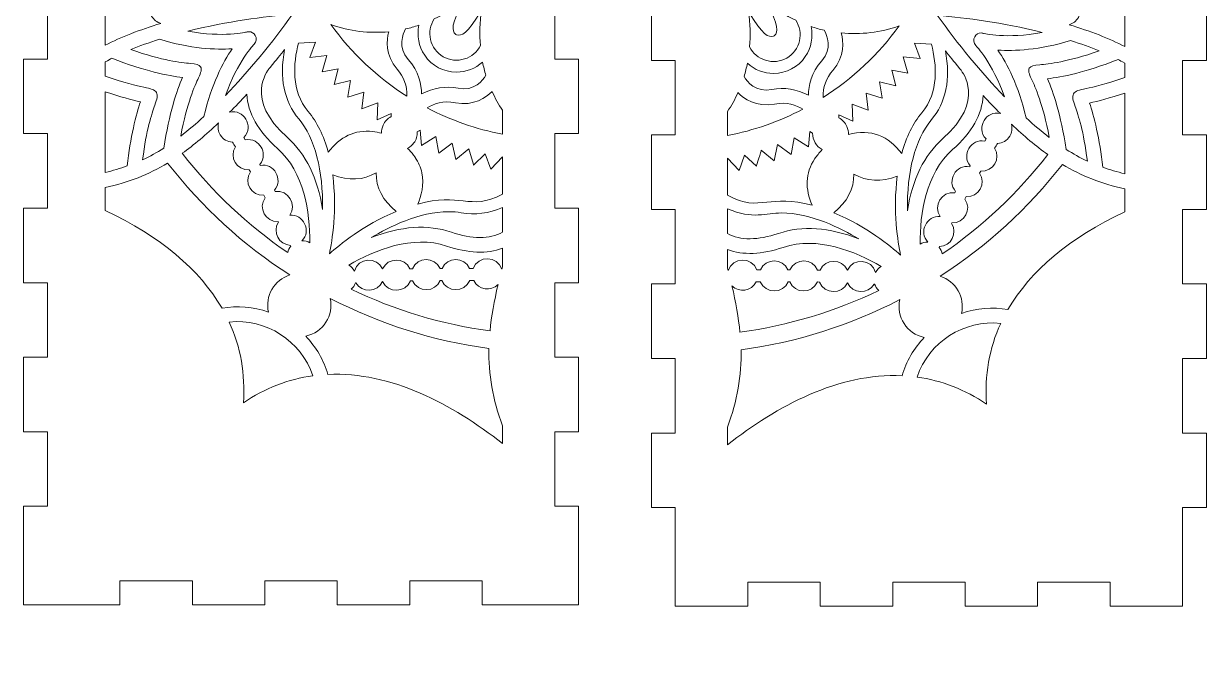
# Model space of a CAD drawing. Header units: inches. Extents: x 24 to 896, y 61 to 602.
# Drawn here: x 473.7 to 895.8, y 60.7 to 286.2 of the extents above; entities that cross this region are included whole.
import ezdxf

# ---------------------------------------------------------------- set-up
doc = ezdxf.new("R2010")
doc.units = ezdxf.units.IN
doc.header["$MEASUREMENT"] = 0
doc.layers.add('_U+0421_U+043B_U+043E_U+0439 1', color=7, linetype='Continuous')

# ---------------------------------------------------------------- blocks, each defined once
blk = doc.blocks.new('block 2')
at = {"layer": '_U+0421_U+043B_U+043E_U+0439 1', "lineweight": 0}
for points, knots in [([(671.75, 566.07), (671.75, 566.07), (671.75, 601.17), (671.75, 601.17), (659.46, 601.17), (649.79, 601.17), (637.4, 601.17), (637.4, 601.17), (637.4, 592.67), (637.4, 592.67), (637.4, 592.67), (611.54, 592.67), (611.54, 592.67), (611.54, 592.67), (611.54, 601.17), (611.54, 601.17), (611.54, 601.17), (585.68, 601.17), (585.68, 601.17), (585.68, 601.17), (585.68, 592.67), (585.68, 592.67), (585.68, 592.67), (559.82, 592.67), (559.82, 592.67), (559.82, 592.67), (559.82, 601.17), (559.82, 601.17), (559.82, 601.17), (533.96, 601.17), (533.96, 601.17), (533.96, 601.17), (533.96, 592.67), (533.96, 592.67), (533.96, 592.67), (508.11, 592.67), (508.11, 592.67), (508.11, 592.67), (508.11, 601.17), (508.11, 601.17), (495.84, 601.17), (485.99, 601.17), (473.75, 601.17), (473.75, 601.17), (473.75, 566.07), (473.75, 566.07), (473.75, 566.07), (482.25, 566.07), (482.25, 566.07), (482.25, 566.07), (482.25, 539.47), (482.25, 539.47), (482.25, 539.47), (473.75, 539.47), (473.75, 539.47), (473.75, 539.47), (473.75, 512.88), (473.75, 512.88), (473.75, 512.88), (482.25, 512.88), (482.25, 512.88), (482.25, 512.88), (482.25, 486.28), (482.25, 486.28), (482.25, 486.28), (473.75, 486.28), (473.75, 486.28), (473.75, 486.28), (473.75, 459.68), (473.75, 459.68), (473.75, 459.68), (482.25, 459.68), (482.25, 459.68), (482.25, 459.68), (482.25, 433.09), (482.25, 433.09), (482.25, 433.09), (473.75, 433.09), (473.75, 433.09), (473.75, 433.09), (473.75, 406.49), (473.75, 406.49), (473.75, 406.49), (482.25, 406.49), (482.25, 406.49), (482.25, 406.49), (482.25, 379.89), (482.25, 379.89), (482.25, 379.89), (473.75, 379.89), (473.75, 379.89), (473.75, 379.89), (473.75, 353.3), (473.75, 353.3), (473.75, 353.3), (482.25, 353.3), (482.25, 353.3), (482.25, 353.3), (482.25, 326.7), (482.25, 326.7), (482.25, 326.7), (473.75, 326.7), (473.75, 326.7), (473.75, 326.7), (473.75, 300.11), (473.75, 300.11), (473.75, 300.11), (482.25, 300.11), (482.25, 300.11), (482.25, 300.11), (482.25, 273.51), (482.25, 273.51), (482.25, 273.51), (473.75, 273.51), (473.75, 273.51), (473.75, 273.51), (473.75, 246.91), (473.75, 246.91), (473.75, 246.91), (482.25, 246.91), (482.25, 246.91), (482.25, 246.91), (482.25, 220.32), (482.25, 220.32), (482.25, 220.32), (473.75, 220.32), (473.75, 220.32), (473.75, 220.32), (473.75, 193.72), (473.75, 193.72), (473.75, 193.72), (482.25, 193.72), (482.25, 193.72), (482.25, 193.72), (482.25, 167.12), (482.25, 167.12), (482.25, 167.12), (473.75, 167.12), (473.75, 167.12), (473.75, 167.12), (473.75, 140.53), (473.75, 140.53), (473.75, 140.53), (482.25, 140.53), (482.25, 140.53), (482.25, 140.53), (482.25, 113.93), (482.25, 113.93), (482.25, 113.93), (473.75, 113.93), (473.75, 113.93), (473.75, 113.93), (473.75, 78.81), (473.75, 78.81), (486.04, 78.81), (495.74, 78.81), (508.11, 78.81), (508.11, 78.81), (508.11, 87.33), (508.11, 87.33), (508.11, 87.33), (533.96, 87.33), (533.96, 87.33), (533.96, 87.33), (533.96, 78.81), (533.96, 78.81), (533.96, 78.81), (559.82, 78.81), (559.82, 78.81), (559.82, 78.81), (559.82, 87.33), (559.82, 87.33), (559.82, 87.33), (585.68, 87.33), (585.68, 87.33), (585.68, 87.33), (585.68, 78.81), (585.68, 78.81), (585.68, 78.81), (611.54, 78.81), (611.54, 78.81), (611.54, 78.81), (611.54, 87.33), (611.54, 87.33), (611.54, 87.33), (637.4, 87.33), (637.4, 87.33), (637.4, 87.33), (637.4, 78.81), (637.4, 78.81), (649.69, 78.81), (659.51, 78.81), (671.75, 78.81), (671.75, 78.81), (671.75, 113.93), (671.75, 113.93), (671.75, 113.93), (663.26, 113.93), (663.26, 113.93), (663.26, 113.93), (663.26, 140.53), (663.26, 140.53), (663.26, 140.53), (671.75, 140.53), (671.75, 140.53), (671.75, 140.53), (671.75, 167.12), (671.75, 167.12), (671.75, 167.12), (663.26, 167.12), (663.26, 167.12), (663.26, 167.12), (663.26, 193.72), (663.26, 193.72), (663.26, 193.72), (671.75, 193.72), (671.75, 193.72), (671.75, 193.72), (671.75, 220.32), (671.75, 220.32), (671.75, 220.32), (663.26, 220.32), (663.26, 220.32), (663.26, 220.32), (663.26, 246.91), (663.26, 246.91), (663.26, 246.91), (671.75, 246.91), (671.75, 246.91), (671.75, 246.91), (671.75, 273.51), (671.75, 273.51), (671.75, 273.51), (663.26, 273.51), (663.26, 273.51), (663.26, 273.51), (663.26, 300.11), (663.26, 300.11), (663.26, 300.11), (671.75, 300.11), (671.75, 300.11), (671.75, 300.11), (671.75, 326.7), (671.75, 326.7), (671.75, 326.7), (663.26, 326.7), (663.26, 326.7), (663.26, 326.7), (663.26, 353.3), (663.26, 353.3), (663.26, 353.3), (671.75, 353.3), (671.75, 353.3), (671.75, 353.3), (671.75, 379.89), (671.75, 379.89), (671.75, 379.89), (663.26, 379.89), (663.26, 379.89), (663.26, 379.89), (663.26, 406.49), (663.26, 406.49), (663.26, 406.49), (671.75, 406.49), (671.75, 406.49), (671.75, 406.49), (671.75, 433.09), (671.75, 433.09), (671.75, 433.09), (663.26, 433.09), (663.26, 433.09), (663.26, 433.09), (663.26, 459.68), (663.26, 459.68), (663.26, 459.68), (671.75, 459.68), (671.75, 459.68), (671.75, 459.68), (671.75, 486.28), (671.75, 486.28), (671.75, 486.28), (663.26, 486.28), (663.26, 486.28), (663.26, 486.28), (663.26, 512.88), (663.26, 512.88), (663.26, 512.88), (671.75, 512.88), (671.75, 512.88), (671.75, 512.88), (671.75, 539.47), (671.75, 539.47), (671.75, 539.47), (663.26, 539.47), (663.26, 539.47), (663.26, 539.47), (663.26, 566.07), (663.26, 566.07), (663.26, 566.07), (671.75, 566.07), (671.75, 566.07), (671.75, 566.07), (671.75, 566.07), (671.75, 566.07)], [0, 0, 0, 0, 1, 1, 1, 2, 2, 2, 3, 3, 3, 4, 4, 4, 5, 5, 5, 6, 6, 6, 7, 7, 7, 8, 8, 8, 9, 9, 9, 10, 10, 10, 11, 11, 11, 12, 12, 12, 13, 13, 13, 14, 14, 14, 15, 15, 15, 16, 16, 16, 17, 17, 17, 18, 18, 18, 19, 19, 19, 20, 20, 20, 21, 21, 21, 22, 22, 22, 23, 23, 23, 24, 24, 24, 25, 25, 25, 26, 26, 26, 27, 27, 27, 28, 28, 28, 29, 29, 29, 30, 30, 30, 31, 31, 31, 32, 32, 32, 33, 33, 33, 34, 34, 34, 35, 35, 35, 36, 36, 36, 37, 37, 37, 38, 38, 38, 39, 39, 39, 40, 40, 40, 41, 41, 41, 42, 42, 42, 43, 43, 43, 44, 44, 44, 45, 45, 45, 46, 46, 46, 47, 47, 47, 48, 48, 48, 49, 49, 49, 50, 50, 50, 51, 51, 51, 52, 52, 52, 53, 53, 53, 54, 54, 54, 55, 55, 55, 56, 56, 56, 57, 57, 57, 58, 58, 58, 59, 59, 59, 60, 60, 60, 61, 61, 61, 62, 62, 62, 63, 63, 63, 64, 64, 64, 65, 65, 65, 66, 66, 66, 67, 67, 67, 68, 68, 68, 69, 69, 69, 70, 70, 70, 71, 71, 71, 72, 72, 72, 73, 73, 73, 74, 74, 74, 75, 75, 75, 76, 76, 76, 77, 77, 77, 78, 78, 78, 79, 79, 79, 80, 80, 80, 81, 81, 81, 82, 82, 82, 83, 83, 83, 84, 84, 84, 85, 85, 85, 86, 86, 86, 87, 87, 87, 88, 88, 88, 89, 89, 89, 90, 90, 90, 91, 91, 91, 92, 92, 92, 93, 93, 93, 94, 94, 94, 95, 95, 95, 96, 96, 96, 97, 97, 97, 98, 98, 98, 99, 99, 99, 100, 100, 100, 101, 101, 101, 101]), ([(895.83, 539.01), (895.83, 539.01), (895.83, 565.61), (895.83, 565.61), (895.83, 565.61), (887.33, 565.61), (887.33, 565.61), (887.33, 579.2), (887.33, 587.92), (887.33, 601.64), (887.33, 601.64), (809.75, 601.64), (809.75, 601.64), (809.75, 601.64), (809.75, 593.13), (809.75, 593.13), (809.75, 593.13), (783.89, 593.13), (783.89, 593.13), (783.89, 593.13), (783.89, 601.64), (783.89, 601.64), (783.89, 601.64), (758.03, 601.64), (758.03, 601.64), (758.03, 601.64), (758.03, 593.13), (758.03, 593.13), (758.03, 593.13), (732.17, 593.13), (732.17, 593.13), (732.17, 593.13), (732.17, 601.64), (732.17, 601.64), (732.17, 601.64), (706.31, 601.64), (706.31, 601.64), (706.31, 587.59), (706.31, 579.42), (706.31, 565.61), (706.31, 565.61), (697.83, 565.61), (697.83, 565.61), (697.83, 565.61), (697.83, 539.01), (697.83, 539.01), (697.83, 539.01), (706.31, 539.01), (706.31, 539.01), (706.31, 539.01), (706.31, 512.41), (706.31, 512.41), (706.31, 512.41), (697.83, 512.41), (697.83, 512.41), (697.83, 512.41), (697.83, 485.82), (697.83, 485.82), (697.83, 485.82), (706.31, 485.82), (706.31, 485.82), (706.31, 485.82), (706.31, 459.22), (706.31, 459.22), (706.31, 459.22), (697.83, 459.22), (697.83, 459.22), (697.83, 459.22), (697.83, 432.62), (697.83, 432.62), (697.83, 432.62), (706.31, 432.62), (706.31, 432.62), (706.31, 432.62), (706.31, 406.03), (706.31, 406.03), (706.31, 406.03), (697.83, 406.03), (697.83, 406.03), (697.83, 406.03), (697.83, 379.43), (697.83, 379.43), (697.83, 379.43), (706.32, 379.43), (706.32, 379.43), (706.32, 379.43), (706.32, 352.84), (706.32, 352.84), (706.32, 352.84), (697.83, 352.84), (697.83, 352.84), (697.83, 352.84), (697.83, 326.24), (697.83, 326.24), (697.83, 326.24), (706.32, 326.24), (706.32, 326.24), (706.32, 326.24), (706.32, 299.64), (706.32, 299.64), (706.32, 299.64), (697.83, 299.64), (697.83, 299.64), (697.83, 299.64), (697.83, 273.05), (697.83, 273.05), (697.83, 273.05), (706.32, 273.05), (706.32, 273.05), (706.32, 273.05), (706.32, 246.45), (706.32, 246.45), (706.32, 246.45), (697.83, 246.45), (697.83, 246.45), (697.83, 246.45), (697.83, 219.85), (697.83, 219.85), (697.83, 219.85), (706.32, 219.85), (706.32, 219.85), (706.32, 219.85), (706.32, 193.26), (706.32, 193.26), (706.32, 193.26), (697.83, 193.26), (697.83, 193.26), (697.83, 193.26), (697.83, 166.66), (697.83, 166.66), (697.83, 166.66), (706.32, 166.66), (706.32, 166.66), (706.32, 166.66), (706.32, 140.06), (706.32, 140.06), (706.32, 140.06), (697.83, 140.06), (697.83, 140.06), (697.83, 140.06), (697.83, 113.47), (697.83, 113.47), (697.83, 113.47), (706.32, 113.47), (706.32, 113.47), (706.32, 113.47), (706.32, 86.87), (706.32, 86.87), (706.32, 86.87), (706.31, 86.87), (706.31, 86.87), (706.31, 86.87), (706.31, 78.35), (706.31, 78.35), (706.31, 78.35), (732.17, 78.35), (732.17, 78.35), (732.17, 78.35), (732.17, 86.87), (732.17, 86.87), (732.17, 86.87), (758.03, 86.87), (758.03, 86.87), (758.03, 86.87), (758.03, 78.35), (758.03, 78.35), (758.03, 78.35), (783.89, 78.35), (783.89, 78.35), (783.89, 78.35), (783.89, 86.87), (783.89, 86.87), (783.89, 86.87), (809.75, 86.87), (809.75, 86.87), (809.75, 86.87), (809.75, 78.35), (809.75, 78.35), (809.75, 78.35), (835.61, 78.35), (835.61, 78.35), (835.61, 78.35), (835.61, 86.87), (835.61, 86.87), (835.61, 86.87), (861.47, 86.87), (861.47, 86.87), (861.47, 86.87), (861.47, 78.35), (861.47, 78.35), (861.47, 78.35), (887.33, 78.35), (887.33, 78.35), (887.33, 88.14), (887.33, 60.74), (887.33, 113.47), (887.33, 113.47), (895.83, 113.47), (895.83, 113.47), (895.83, 113.47), (895.83, 140.07), (895.83, 140.07), (895.83, 140.07), (887.33, 140.07), (887.33, 140.07), (887.33, 140.07), (887.33, 166.66), (887.33, 166.66), (887.33, 166.66), (895.83, 166.66), (895.83, 166.66), (895.83, 166.66), (895.83, 193.26), (895.83, 193.26), (895.83, 193.26), (887.33, 193.26), (887.33, 193.26), (887.33, 193.26), (887.33, 219.85), (887.33, 219.85), (887.33, 219.85), (895.83, 219.85), (895.83, 219.85), (895.83, 219.85), (895.83, 246.45), (895.83, 246.45), (895.83, 246.45), (887.33, 246.45), (887.33, 246.45), (887.33, 246.45), (887.33, 273.05), (887.33, 273.05), (887.33, 273.05), (895.83, 273.05), (895.83, 273.05), (895.83, 273.05), (895.83, 299.64), (895.83, 299.64), (895.83, 299.64), (887.33, 299.64), (887.33, 299.64), (887.33, 299.64), (887.33, 326.24), (887.33, 326.24), (887.33, 326.24), (895.83, 326.24), (895.83, 326.24), (895.83, 326.24), (895.83, 352.84), (895.83, 352.84), (895.83, 352.84), (887.33, 352.84), (887.33, 352.84), (887.33, 352.84), (887.33, 379.43), (887.33, 379.43), (887.33, 379.43), (895.83, 379.43), (895.83, 379.43), (895.83, 379.43), (895.83, 406.03), (895.83, 406.03), (895.83, 406.03), (887.33, 406.03), (887.33, 406.03), (887.33, 406.03), (887.33, 432.63), (887.33, 432.63), (887.33, 432.63), (895.83, 432.63), (895.83, 432.63), (895.83, 432.63), (895.83, 459.22), (895.83, 459.22), (895.83, 459.22), (887.33, 459.22), (887.33, 459.22), (887.33, 459.22), (887.33, 485.82), (887.33, 485.82), (887.33, 485.82), (895.83, 485.82), (895.83, 485.82), (895.83, 485.82), (895.83, 512.41), (895.83, 512.41), (895.83, 512.41), (887.33, 512.41), (887.33, 512.41), (887.33, 512.41), (887.33, 539.01), (887.33, 539.01), (887.33, 539.01), (895.83, 539.01), (895.83, 539.01), (895.83, 539.01), (895.83, 539.01), (895.83, 539.01)], [0, 0, 0, 0, 1, 1, 1, 2, 2, 2, 3, 3, 3, 4, 4, 4, 5, 5, 5, 6, 6, 6, 7, 7, 7, 8, 8, 8, 9, 9, 9, 10, 10, 10, 11, 11, 11, 12, 12, 12, 13, 13, 13, 14, 14, 14, 15, 15, 15, 16, 16, 16, 17, 17, 17, 18, 18, 18, 19, 19, 19, 20, 20, 20, 21, 21, 21, 22, 22, 22, 23, 23, 23, 24, 24, 24, 25, 25, 25, 26, 26, 26, 27, 27, 27, 28, 28, 28, 29, 29, 29, 30, 30, 30, 31, 31, 31, 32, 32, 32, 33, 33, 33, 34, 34, 34, 35, 35, 35, 36, 36, 36, 37, 37, 37, 38, 38, 38, 39, 39, 39, 40, 40, 40, 41, 41, 41, 42, 42, 42, 43, 43, 43, 44, 44, 44, 45, 45, 45, 46, 46, 46, 47, 47, 47, 48, 48, 48, 49, 49, 49, 50, 50, 50, 51, 51, 51, 52, 52, 52, 53, 53, 53, 54, 54, 54, 55, 55, 55, 56, 56, 56, 57, 57, 57, 58, 58, 58, 59, 59, 59, 60, 60, 60, 61, 61, 61, 62, 62, 62, 63, 63, 63, 64, 64, 64, 65, 65, 65, 66, 66, 66, 67, 67, 67, 68, 68, 68, 69, 69, 69, 70, 70, 70, 71, 71, 71, 72, 72, 72, 73, 73, 73, 74, 74, 74, 75, 75, 75, 76, 76, 76, 77, 77, 77, 78, 78, 78, 79, 79, 79, 80, 80, 80, 81, 81, 81, 82, 82, 82, 83, 83, 83, 84, 84, 84, 85, 85, 85, 86, 86, 86, 87, 87, 87, 88, 88, 88, 89, 89, 89, 90, 90, 90, 91, 91, 91, 92, 92, 92, 93, 93, 93, 94, 94, 94, 95, 95, 95, 96, 96, 96, 97, 97, 97, 98, 98, 98, 99, 99, 99, 99]), ([(502.89, 316.56), (502.89, 316.56), (502.89, 316.55), (502.89, 316.54), (503.84, 315.01), (505.9, 313.46), (508.6, 314.1), (508.6, 314.1), (508.87, 313.65), (508.87, 313.65), (507.03, 311.57), (507.45, 309.02), (508.37, 307.46), (509.3, 305.89), (511.34, 304.3), (514.06, 304.91), (514.06, 304.91), (514.22, 304.64), (514.22, 304.64), (512.44, 302.69), (512.62, 300.12), (513.59, 298.41), (514.57, 296.7), (516.7, 295.25), (519.28, 295.8), (519.28, 295.8), (519.86, 294.75), (519.86, 294.75), (518.53, 293.05), (518.36, 290.81), (519.42, 288.88), (520.15, 287.56), (521.34, 286.62), (522.75, 286.26), (515.13, 283.96), (508.45, 281.35), (502.89, 278.48), (502.89, 278.48), (502.89, 316.56), (502.89, 316.56), (502.89, 316.56), (502.89, 316.56), (502.89, 316.56)], [0, 0, 0, 0, 1, 1, 1, 2, 2, 2, 3, 3, 3, 4, 4, 4, 5, 5, 5, 6, 6, 6, 7, 7, 7, 8, 8, 8, 9, 9, 9, 10, 10, 10, 11, 11, 11, 12, 12, 12, 13, 13, 13, 14, 14, 14, 14]), ([(866.69, 278.01), (861.12, 280.88), (854.45, 283.5), (846.83, 285.79), (848.23, 286.16), (849.43, 287.09), (850.15, 288.41), (851.21, 290.34), (851.04, 292.58), (849.71, 294.29), (849.71, 294.29), (850.3, 295.33), (850.3, 295.33), (852.88, 294.78), (855, 296.24), (855.98, 297.94), (856.96, 299.65), (857.14, 302.23), (855.36, 304.17), (855.36, 304.17), (855.52, 304.45), (855.52, 304.45), (858.24, 303.83), (860.28, 305.43), (861.2, 306.99), (862.13, 308.55), (862.55, 311.1), (860.71, 313.19), (860.71, 313.19), (860.98, 313.64), (860.98, 313.64), (863.68, 313), (865.73, 314.54), (866.68, 316.08), (866.68, 316.08), (866.69, 316.09), (866.69, 316.09), (866.69, 316.09), (866.69, 278.01), (866.69, 278.01), (866.69, 278.01), (866.69, 278.01), (866.69, 278.01)], [0, 0, 0, 0, 1, 1, 1, 2, 2, 2, 3, 3, 3, 4, 4, 4, 5, 5, 5, 6, 6, 6, 7, 7, 7, 8, 8, 8, 9, 9, 9, 10, 10, 10, 11, 11, 11, 12, 12, 12, 13, 13, 13, 14, 14, 14, 14]), ([(627.85, 282.42), (627.85, 282.42), (628.01, 282.29), (628.01, 282.29), (628.01, 282.29), (628.24, 282.2), (628.24, 282.2), (629.83, 281.66), (632.12, 282.3), (637.12, 290.99), (636.54, 286.61), (636.41, 282.35), (636.74, 278.32), (635.55, 276.03), (633.54, 274.34), (631.07, 273.57), (628.53, 272.77), (625.76, 273.06), (623.47, 274.35), (621.19, 275.7), (619.55, 277.96), (618.96, 280.56), (618.4, 283.08), (618.85, 285.67), (620.24, 287.84), (623.9, 289.57), (627.53, 291.82), (631.02, 294.5), (626.01, 285.84), (626.6, 283.53), (627.85, 282.42)], [0, 0, 0, 0, 1, 1, 1, 2, 2, 2, 3, 3, 3, 4, 4, 4, 5, 5, 5, 6, 6, 6, 7, 7, 7, 8, 8, 8, 9, 9, 9, 10, 10, 10, 10]), ([(738.55, 294.04), (742.04, 291.35), (745.67, 289.11), (749.33, 287.38), (750.72, 285.2), (751.17, 282.62), (750.61, 280.09), (750.03, 277.49), (748.38, 275.24), (746.1, 273.89), (743.82, 272.6), (741.04, 272.31), (738.5, 273.11), (736.03, 273.88), (734.02, 275.56), (732.83, 277.86), (733.16, 281.89), (733.03, 286.15), (732.45, 290.52), (737.45, 281.84), (739.75, 281.2), (741.33, 281.73), (741.33, 281.73), (741.57, 281.82), (741.57, 281.82), (741.57, 281.82), (741.72, 281.96), (741.72, 281.96), (742.97, 283.06), (743.56, 285.38), (738.55, 294.04)], [0, 0, 0, 0, 1, 1, 1, 2, 2, 2, 3, 3, 3, 4, 4, 4, 5, 5, 5, 6, 6, 6, 7, 7, 7, 8, 8, 8, 9, 9, 9, 10, 10, 10, 10]), ([(569.69, 289.67), (569.69, 289.67), (569.8, 289.68), (569.8, 289.68), (562.44, 279.29), (554.14, 269.22), (545.74, 260.51), (550.09, 272.63), (555.93, 278.75), (555.99, 278.81), (556.84, 279.66), (557, 280.94), (556.4, 281.98), (555.92, 282.8), (555.08, 283.29), (554.15, 283.29), (553.92, 283.29), (553.68, 283.26), (553.46, 283.2), (553.12, 283.11), (545.07, 281.14), (532.38, 283.47), (547.03, 287.18), (559.06, 288.5), (569.69, 289.67)], [0, 0, 0, 0, 1, 1, 1, 2, 2, 2, 3, 3, 3, 4, 4, 4, 5, 5, 5, 6, 6, 6, 7, 7, 7, 8, 8, 8, 8]), ([(816.11, 282.74), (815.89, 282.8), (815.66, 282.83), (815.43, 282.83), (814.49, 282.83), (813.65, 282.34), (813.17, 281.51), (812.57, 280.47), (812.73, 279.2), (813.58, 278.35), (813.64, 278.29), (819.48, 272.17), (823.83, 260.05), (815.44, 268.76), (807.13, 278.83), (799.77, 289.21), (799.77, 289.21), (799.88, 289.2), (799.88, 289.2), (810.51, 288.04), (822.54, 286.72), (837.19, 283.01), (824.5, 280.68), (816.45, 282.65), (816.11, 282.74)], [0, 0, 0, 0, 1, 1, 1, 2, 2, 2, 3, 3, 3, 4, 4, 4, 5, 5, 5, 6, 6, 6, 7, 7, 7, 8, 8, 8, 8]), ([(583.36, 285.86), (590.09, 283.47), (597.04, 282.61), (604.03, 283.29), (603.23, 280.39), (602.64, 274.96), (607.07, 269.93), (609.43, 267.26), (610.6, 264), (610.55, 260.25), (600.07, 266.9), (590.67, 275.74), (583.36, 285.86)], [0, 0, 0, 0, 1, 1, 1, 2, 2, 2, 3, 3, 3, 4, 4, 4, 4]), ([(615.79, 261.07), (615.68, 264.38), (614.76, 269.14), (611.01, 273.4), (607.15, 277.79), (609.05, 282.43), (610.08, 284.27), (611.67, 284.64), (613.26, 285.09), (614.8, 285.61), (614, 281.92), (614.75, 278.02), (616.87, 274.88), (619.44, 271.06), (623.57, 268.87), (628.19, 268.87), (631.68, 268.87), (634.98, 270.15), (637.53, 272.48), (637.85, 270.88), (638.26, 269.28), (638.73, 267.73), (637.65, 265.91), (634.6, 261.95), (628.85, 263.1), (628.85, 263.1), (628.85, 263.1), (628.85, 263.1), (624.42, 263.99), (619.91, 263.29), (615.79, 261.07)], [0, 0, 0, 0, 1, 1, 1, 2, 2, 2, 3, 3, 3, 4, 4, 4, 5, 5, 5, 6, 6, 6, 7, 7, 7, 8, 8, 8, 9, 9, 9, 10, 10, 10, 10]), ([(741.38, 268.41), (746.01, 268.41), (750.13, 270.6), (752.71, 274.42), (754.83, 277.56), (755.57, 281.46), (754.77, 285.15), (756.32, 284.63), (757.9, 284.17), (759.49, 283.81), (760.53, 281.96), (762.43, 277.32), (758.56, 272.94), (754.82, 268.68), (753.89, 263.92), (753.79, 260.61), (749.66, 262.82), (745.15, 263.52), (740.72, 262.64), (740.72, 262.64), (740.72, 262.64), (740.72, 262.64), (734.98, 261.49), (731.92, 265.45), (730.84, 267.27), (731.32, 268.82), (731.72, 270.42), (732.04, 272.02), (734.59, 269.69), (737.9, 268.41), (741.38, 268.41)], [0, 0, 0, 0, 1, 1, 1, 2, 2, 2, 3, 3, 3, 4, 4, 4, 5, 5, 5, 6, 6, 6, 7, 7, 7, 8, 8, 8, 9, 9, 9, 10, 10, 10, 10]), ([(762.5, 269.47), (766.93, 274.5), (766.35, 279.93), (765.54, 282.83), (772.53, 282.15), (779.48, 283), (786.22, 285.39), (778.9, 275.28), (769.51, 266.44), (759.02, 259.79), (758.98, 263.54), (760.15, 266.79), (762.5, 269.47)], [0, 0, 0, 0, 1, 1, 1, 2, 2, 2, 3, 3, 3, 4, 4, 4, 4]), ([(536.92, 270.71), (536.38, 271.65), (535.32, 271.76), (533.19, 271.96), (530.02, 272.27), (523.44, 272.9), (511.99, 276.91), (515.14, 278.21), (518.47, 279.42), (522.17, 280.59), (533.36, 277.15), (542.42, 276.83), (548.12, 277.19), (544.96, 272.43), (540.7, 264.43), (538.09, 253.03), (535.24, 250.42), (532.52, 248.14), (529.81, 246.06), (532.07, 257.96), (534.81, 263.96), (536.14, 266.87), (537.02, 268.8), (537.47, 269.77), (536.92, 270.71)], [0, 0, 0, 0, 1, 1, 1, 2, 2, 2, 3, 3, 3, 4, 4, 4, 5, 5, 5, 6, 6, 6, 7, 7, 7, 8, 8, 8, 8]), ([(575.29, 254.82), (569.13, 262.17), (569.93, 271.96), (571.88, 279.26), (571.88, 279.26), (577.95, 279.61), (577.95, 279.61), (577.95, 279.61), (575.9, 274.13), (575.9, 274.13), (575.9, 274.13), (581.93, 274.81), (581.93, 274.81), (581.93, 274.81), (580.24, 269.01), (580.24, 269.01), (580.24, 269.01), (585.95, 270.09), (585.95, 270.09), (585.95, 270.09), (584.56, 264.46), (584.56, 264.46), (584.56, 264.46), (590.43, 265.82), (590.43, 265.82), (590.43, 265.82), (589.49, 260.19), (589.49, 260.19), (589.49, 260.19), (589.46, 259.99), (589.46, 259.99), (589.46, 259.99), (595.11, 261.77), (595.11, 261.77), (595.11, 261.77), (594.38, 255.78), (594.38, 255.78), (594.38, 255.78), (600.12, 257.87), (600.12, 257.87), (600.12, 257.87), (599.92, 251.81), (599.92, 251.81), (599.92, 251.81), (604.88, 254.13), (604.88, 254.13), (604.88, 254.13), (604.88, 252.99), (604.88, 252.99), (603.6, 252.32), (602.62, 251.27), (602.03, 249.96), (601.63, 249.05), (601.44, 248.05), (601.48, 247.05), (600.45, 247.32), (599.39, 247.52), (598.34, 247.65), (592.03, 248.39), (586.53, 245.84), (582.45, 240.27), (580.85, 246.16), (578.45, 251.05), (575.29, 254.82)], [0, 0, 0, 0, 1, 1, 1, 2, 2, 2, 3, 3, 3, 4, 4, 4, 5, 5, 5, 6, 6, 6, 7, 7, 7, 8, 8, 8, 9, 9, 9, 10, 10, 10, 11, 11, 11, 12, 12, 12, 13, 13, 13, 14, 14, 14, 15, 15, 15, 16, 16, 16, 17, 17, 17, 18, 18, 18, 19, 19, 19, 20, 20, 20, 21, 21, 21, 21]), ([(768.09, 246.58), (768.13, 247.59), (767.95, 248.59), (767.54, 249.49), (766.95, 250.81), (765.97, 251.86), (764.69, 252.53), (764.69, 252.53), (764.7, 253.66), (764.7, 253.66), (764.7, 253.66), (769.65, 251.35), (769.65, 251.35), (769.65, 251.35), (769.45, 257.41), (769.45, 257.41), (769.45, 257.41), (775.19, 255.32), (775.19, 255.32), (775.19, 255.32), (774.47, 261.3), (774.47, 261.3), (774.47, 261.3), (780.11, 259.52), (780.11, 259.52), (780.11, 259.52), (780.08, 259.73), (780.08, 259.73), (780.08, 259.73), (779.14, 265.36), (779.14, 265.36), (779.14, 265.36), (785.01, 263.99), (785.01, 263.99), (785.01, 263.99), (783.62, 269.62), (783.62, 269.62), (783.62, 269.62), (789.33, 268.55), (789.33, 268.55), (789.33, 268.55), (787.64, 274.35), (787.64, 274.35), (787.64, 274.35), (793.67, 273.67), (793.67, 273.67), (793.67, 273.67), (791.62, 279.15), (791.62, 279.15), (791.62, 279.15), (797.69, 278.79), (797.69, 278.79), (799.65, 271.5), (800.44, 261.71), (794.28, 254.36), (791.12, 250.59), (788.72, 245.69), (787.12, 239.8), (782.52, 246.09), (776.06, 248.7), (768.09, 246.58)], [0, 0, 0, 0, 1, 1, 1, 2, 2, 2, 3, 3, 3, 4, 4, 4, 5, 5, 5, 6, 6, 6, 7, 7, 7, 8, 8, 8, 9, 9, 9, 10, 10, 10, 11, 11, 11, 12, 12, 12, 13, 13, 13, 14, 14, 14, 15, 15, 15, 16, 16, 16, 17, 17, 17, 18, 18, 18, 19, 19, 19, 20, 20, 20, 20]), ([(833.44, 266.4), (834.77, 263.5), (837.51, 257.5), (839.76, 245.59), (837.05, 247.67), (834.34, 249.96), (831.49, 252.56), (828.87, 263.97), (824.62, 271.97), (821.45, 276.73), (827.16, 276.37), (836.22, 276.69), (847.4, 280.12), (851.1, 278.95), (854.44, 277.75), (857.58, 276.44), (846.14, 272.44), (839.56, 271.8), (836.39, 271.5), (834.26, 271.29), (833.2, 271.19), (832.65, 270.25), (832.11, 269.31), (832.55, 268.34), (833.44, 266.4)], [0, 0, 0, 0, 1, 1, 1, 2, 2, 2, 3, 3, 3, 4, 4, 4, 5, 5, 5, 6, 6, 6, 7, 7, 7, 8, 8, 8, 8]), ([(567.79, 245.6), (552.38, 259.2), (560.92, 269.55), (561.29, 269.99), (561.29, 269.99), (561.94, 270.79), (561.94, 270.79), (561.94, 270.79), (562, 270.88), (562, 270.88), (563.81, 273.1), (565.38, 275.05), (566.89, 276.98), (564.9, 266.92), (566.63, 258.54), (572.03, 252.09), (577.66, 245.37), (580.68, 233.7), (580.4, 219.89), (578.7, 231.07), (574.46, 239.71), (567.79, 245.6)], [0, 0, 0, 0, 1, 1, 1, 2, 2, 2, 3, 3, 3, 4, 4, 4, 5, 5, 5, 6, 6, 6, 7, 7, 7, 7]), ([(797.54, 251.62), (802.95, 258.08), (804.68, 266.45), (802.68, 276.52), (804.19, 274.58), (805.76, 272.63), (807.58, 270.42), (807.58, 270.42), (807.64, 270.32), (807.64, 270.32), (807.64, 270.32), (808.28, 269.52), (808.28, 269.52), (808.65, 269.09), (817.19, 258.74), (801.78, 245.14), (795.11, 239.25), (790.88, 230.6), (789.18, 219.42), (788.89, 233.23), (791.91, 244.91), (797.54, 251.62)], [0, 0, 0, 0, 1, 1, 1, 2, 2, 2, 3, 3, 3, 4, 4, 4, 5, 5, 5, 6, 6, 6, 7, 7, 7, 7]), ([(502.89, 272.53), (503.96, 273.15), (504.6, 273.48), (505.25, 273.81), (517.01, 269.22), (525.4, 267.55), (530.41, 266.97), (528.41, 262.33), (525.66, 254.23), (523.76, 241.76), (521.22, 240.13), (518.89, 238.84), (516.21, 237.62), (517.51, 248.26), (519.49, 253.96), (520.55, 257.04), (521.35, 259.34), (521.74, 260.49), (521.14, 261.55), (520.53, 262.64), (519.23, 262.92), (516.64, 263.48), (514, 264.05), (509.59, 265), (502.89, 267.41), (502.89, 267.41), (502.89, 272.53), (502.89, 272.53), (502.89, 272.53), (502.89, 272.53), (502.89, 272.53)], [0, 0, 0, 0, 1, 1, 1, 2, 2, 2, 3, 3, 3, 4, 4, 4, 5, 5, 5, 6, 6, 6, 7, 7, 7, 8, 8, 8, 9, 9, 9, 10, 10, 10, 10]), ([(866.69, 266.95), (859.99, 264.53), (855.58, 263.58), (852.94, 263.01), (850.34, 262.46), (849.04, 262.18), (848.43, 261.09), (847.83, 260.02), (848.23, 258.87), (849.02, 256.57), (850.09, 253.5), (852.06, 247.79), (853.36, 237.15), (850.69, 238.38), (848.35, 239.66), (845.82, 241.3), (843.92, 253.77), (841.16, 261.87), (839.16, 266.51), (844.18, 267.09), (852.56, 268.76), (864.32, 273.34), (864.97, 273.02), (865.61, 272.68), (866.69, 272.07), (866.69, 272.07), (866.69, 266.95), (866.69, 266.95), (866.69, 266.95), (866.69, 266.95), (866.69, 266.95)], [0, 0, 0, 0, 1, 1, 1, 2, 2, 2, 3, 3, 3, 4, 4, 4, 5, 5, 5, 6, 6, 6, 7, 7, 7, 8, 8, 8, 9, 9, 9, 10, 10, 10, 10]), ([(502.89, 261.84), (508.09, 260.06), (512.53, 258.94), (515.4, 258.3), (514.04, 253.99), (511.67, 245.4), (510.68, 235.37), (508.18, 234.48), (505.56, 233.71), (502.89, 233.09), (502.89, 233.09), (502.89, 261.84), (502.89, 261.84)], [0, 0, 0, 0, 1, 1, 1, 2, 2, 2, 3, 3, 3, 4, 4, 4, 4]), ([(644.64, 246.7), (635.22, 248.52), (626.16, 251.69), (617.71, 256.12), (619.99, 257.46), (623.54, 258.81), (627.82, 257.95), (627.82, 257.95), (627.82, 257.95), (627.82, 257.95), (634.39, 256.64), (638.8, 259.86), (640.91, 262), (641.98, 259.63), (643.23, 257.36), (644.64, 255.27), (644.64, 255.27), (644.64, 246.7), (644.64, 246.7)], [0, 0, 0, 0, 1, 1, 1, 2, 2, 2, 3, 3, 3, 4, 4, 4, 5, 5, 5, 6, 6, 6, 6]), ([(568.73, 217.81), (571.42, 221.49), (568.19, 227.02), (563.54, 226.24), (563.44, 226.42), (563.34, 226.61), (563.24, 226.79), (566.53, 230.51), (563.09, 236.54), (558.2, 235.58), (558.2, 235.58), (558, 235.93), (558, 235.93), (559.84, 238.02), (559.42, 240.57), (558.49, 242.13), (557.56, 243.69), (555.51, 245.28), (552.8, 244.66), (552.8, 244.66), (552.3, 245.48), (552.3, 245.48), (554.39, 247.48), (554.15, 250.32), (553.03, 252.12), (551.95, 253.86), (549.79, 255.22), (547.26, 254.56), (549.32, 256.61), (551.34, 258.72), (553.42, 261), (553.71, 254.3), (557.37, 247.79), (564.32, 241.66), (573.93, 233.19), (575.94, 218.72), (575.91, 208), (575.05, 208.49), (574.07, 208.73), (573.08, 208.69), (576.59, 212.16), (573.56, 218.31), (568.73, 217.81)], [0, 0, 0, 0, 1, 1, 1, 2, 2, 2, 3, 3, 3, 4, 4, 4, 5, 5, 5, 6, 6, 6, 7, 7, 7, 8, 8, 8, 9, 9, 9, 10, 10, 10, 11, 11, 11, 12, 12, 12, 13, 13, 13, 14, 14, 14, 14]), ([(724.94, 254.81), (726.34, 256.9), (727.59, 259.16), (728.66, 261.54), (730.77, 259.4), (735.19, 256.18), (741.76, 257.49), (741.76, 257.49), (741.76, 257.49), (741.76, 257.49), (746.03, 258.35), (749.58, 257), (751.86, 255.65), (743.41, 251.23), (734.36, 248.06), (724.94, 246.23), (724.94, 246.23), (724.94, 254.81), (724.94, 254.81)], [0, 0, 0, 0, 1, 1, 1, 2, 2, 2, 3, 3, 3, 4, 4, 4, 5, 5, 5, 6, 6, 6, 6]), ([(796.49, 208.23), (795.5, 208.26), (794.53, 208.02), (793.66, 207.53), (793.64, 218.26), (795.64, 232.72), (805.25, 241.2), (812.2, 247.33), (815.86, 253.83), (816.15, 260.54), (818.24, 258.26), (820.26, 256.14), (822.31, 254.09), (819.79, 254.75), (817.62, 253.39), (816.54, 251.66), (815.42, 249.85), (815.18, 247.02), (817.27, 245.02), (817.27, 245.02), (816.77, 244.2), (816.77, 244.2), (811.89, 245.31), (808.25, 239.26), (811.57, 235.46), (811.57, 235.46), (811.37, 235.12), (811.37, 235.12), (806.49, 236.08), (803.04, 230.05), (806.34, 226.32), (806.24, 226.14), (806.14, 225.96), (806.03, 225.78), (801.4, 226.55), (798.14, 221.04), (800.84, 217.34), (796.02, 217.85), (792.99, 211.7), (796.49, 208.23)], [0, 0, 0, 0, 1, 1, 1, 2, 2, 2, 3, 3, 3, 4, 4, 4, 5, 5, 5, 6, 6, 6, 7, 7, 7, 8, 8, 8, 9, 9, 9, 10, 10, 10, 11, 11, 11, 12, 12, 12, 13, 13, 13, 13]), ([(866.69, 232.62), (864.01, 233.25), (861.39, 234.02), (858.89, 234.9), (857.9, 244.94), (855.53, 253.53), (854.18, 257.84), (857.04, 258.47), (861.49, 259.6), (866.69, 261.38), (866.69, 261.38), (866.69, 232.62), (866.69, 232.62)], [0, 0, 0, 0, 1, 1, 1, 2, 2, 2, 3, 3, 3, 4, 4, 4, 4]), ([(543.31, 250.72), (542.9, 249.26), (543.11, 247.73), (543.92, 246.43), (544.87, 244.91), (546.5, 243.97), (548.28, 243.91), (548.61, 243.36), (548.96, 242.8), (549.31, 242.22), (547, 238.56), (549.81, 233.75), (554.2, 234.02), (554.2, 234.02), (554.65, 233.24), (554.65, 233.24), (552.19, 229.59), (555.02, 224.64), (559.42, 224.91), (559.42, 224.91), (559.93, 224), (559.93, 224), (557.34, 220.43), (560.04, 215.32), (564.56, 215.53), (564.56, 215.53), (564.67, 215.32), (564.67, 215.32), (562.41, 211.84), (564.86, 207.19), (568.98, 207.05), (568.98, 207.05), (569.12, 206.77), (569.12, 206.77), (568.57, 206.11), (568.18, 205.32), (568, 204.47), (553.7, 214.24), (541.03, 226.17), (530.35, 239.91), (534.49, 242.89), (538.85, 246.52), (543.31, 250.72)], [0, 0, 0, 0, 1, 1, 1, 2, 2, 2, 3, 3, 3, 4, 4, 4, 5, 5, 5, 6, 6, 6, 7, 7, 7, 8, 8, 8, 9, 9, 9, 10, 10, 10, 11, 11, 11, 12, 12, 12, 13, 13, 13, 14, 14, 14, 14]), ([(800.59, 206.59), (804.72, 206.72), (807.16, 211.38), (804.91, 214.86), (804.91, 214.86), (805.02, 215.07), (805.02, 215.07), (809.54, 214.86), (812.23, 219.96), (809.65, 223.54), (809.65, 223.54), (810.16, 224.45), (810.16, 224.45), (814.56, 224.18), (817.38, 229.13), (814.92, 232.78), (814.92, 232.78), (815.38, 233.56), (815.38, 233.56), (819.76, 233.28), (822.58, 238.1), (820.27, 241.76), (820.62, 242.34), (820.96, 242.9), (821.29, 243.44), (823.08, 243.51), (824.7, 244.45), (825.65, 245.97), (826.46, 247.26), (826.68, 248.8), (826.26, 250.25), (830.73, 246.06), (835.08, 242.42), (839.23, 239.45), (828.54, 225.7), (815.88, 213.78), (801.57, 204), (801.39, 204.85), (801.01, 205.65), (800.45, 206.31), (800.45, 206.31), (800.59, 206.59), (800.59, 206.59)], [0, 0, 0, 0, 1, 1, 1, 2, 2, 2, 3, 3, 3, 4, 4, 4, 5, 5, 5, 6, 6, 6, 7, 7, 7, 8, 8, 8, 9, 9, 9, 10, 10, 10, 11, 11, 11, 12, 12, 12, 13, 13, 13, 14, 14, 14, 14]), ([(644.64, 225.37), (638.52, 222.09), (635.05, 222.45), (630.65, 222.92), (630.65, 222.92), (630.65, 222.92), (630.65, 222.92), (626.59, 223.35), (622, 223.84), (614.43, 221.8), (615.63, 224.57), (616.8, 228.68), (615.87, 232.96), (615.46, 234.83), (614.65, 236.68), (613.45, 238.46), (613.45, 238.46), (613.48, 238.49), (613.48, 238.49), (613.48, 238.49), (612.88, 239.27), (612.88, 239.27), (612.22, 240.14), (611.53, 240.92), (610.79, 241.67), (611.68, 242.13), (612.46, 242.8), (613.04, 243.6), (613.89, 244.77), (614.3, 246.15), (614.24, 247.59), (614.24, 247.59), (615.23, 248.15), (615.23, 248.15), (615.23, 248.15), (615.7, 242.7), (615.7, 242.7), (615.7, 242.7), (620.85, 245.9), (620.85, 245.9), (620.85, 245.9), (621.91, 239.89), (621.91, 239.89), (621.91, 239.89), (626.73, 243.51), (626.73, 243.51), (626.73, 243.51), (628.01, 237.73), (628.01, 237.73), (628.01, 237.73), (632.57, 241.49), (632.57, 241.49), (632.57, 241.49), (634.27, 235.91), (634.27, 235.91), (634.27, 235.91), (634.33, 235.72), (634.33, 235.72), (634.33, 235.72), (638.51, 239.74), (638.51, 239.74), (638.51, 239.74), (640.43, 234.26), (640.43, 234.26), (640.43, 234.26), (644.61, 238.62), (644.61, 238.62), (644.61, 238.62), (644.63, 238.57), (644.63, 238.57), (644.63, 238.57), (644.63, 225.37), (644.63, 225.37), (644.63, 225.37), (644.64, 225.37), (644.64, 225.37)], [0, 0, 0, 0, 1, 1, 1, 2, 2, 2, 3, 3, 3, 4, 4, 4, 5, 5, 5, 6, 6, 6, 7, 7, 7, 8, 8, 8, 9, 9, 9, 10, 10, 10, 11, 11, 11, 12, 12, 12, 13, 13, 13, 14, 14, 14, 15, 15, 15, 16, 16, 16, 17, 17, 17, 18, 18, 18, 19, 19, 19, 20, 20, 20, 21, 21, 21, 22, 22, 22, 23, 23, 23, 24, 24, 24, 25, 25, 25, 25]), ([(724.94, 238.11), (724.94, 238.11), (724.96, 238.16), (724.96, 238.16), (724.96, 238.16), (729.14, 233.79), (729.14, 233.79), (729.14, 233.79), (731.06, 239.28), (731.06, 239.28), (731.06, 239.28), (735.24, 235.25), (735.24, 235.25), (735.33, 235.56), (736.9, 240.71), (737, 241.03), (737, 241.03), (741.56, 237.27), (741.56, 237.27), (741.56, 237.27), (742.84, 243.05), (742.84, 243.05), (742.84, 243.05), (747.66, 239.42), (747.66, 239.42), (747.66, 239.42), (748.72, 245.44), (748.72, 245.44), (748.72, 245.44), (753.87, 242.24), (753.87, 242.24), (753.87, 242.24), (754.34, 247.69), (754.34, 247.69), (754.34, 247.69), (755.33, 247.13), (755.33, 247.13), (755.23, 244.57), (756.63, 242.33), (758.78, 241.21), (757.55, 239.97), (756.86, 239.02), (756.09, 238.02), (756.09, 238.02), (756.12, 238), (756.12, 238), (752.6, 232.77), (752.64, 227.12), (755.14, 221.34), (747.57, 223.37), (742.98, 222.89), (738.93, 222.46), (738.93, 222.46), (738.92, 222.46), (738.92, 222.46), (734.52, 221.99), (731.06, 221.62), (724.94, 224.91), (724.94, 224.91), (724.94, 238.11), (724.94, 238.11), (724.94, 238.11), (724.94, 238.11), (724.94, 238.11)], [0, 0, 0, 0, 1, 1, 1, 2, 2, 2, 3, 3, 3, 4, 4, 4, 5, 5, 5, 6, 6, 6, 7, 7, 7, 8, 8, 8, 9, 9, 9, 10, 10, 10, 11, 11, 11, 12, 12, 12, 13, 13, 13, 14, 14, 14, 15, 15, 15, 16, 16, 16, 17, 17, 17, 18, 18, 18, 19, 19, 19, 20, 20, 20, 21, 21, 21, 21]), ([(502.89, 219.51), (502.89, 219.51), (502.89, 227.67), (502.89, 227.67), (511.03, 229.44), (518.51, 232.39), (525.13, 236.43), (537.34, 220.65), (552.01, 207.21), (568.74, 196.47), (563.13, 194.73), (559.82, 188.92), (561.13, 183.22), (555.7, 185.12), (550.02, 185.53), (544.55, 184.62), (536.53, 198.45), (522.51, 210.19), (502.89, 219.51)], [0, 0, 0, 0, 1, 1, 1, 2, 2, 2, 3, 3, 3, 4, 4, 4, 5, 5, 5, 6, 6, 6, 6]), ([(584.04, 232.21), (589.7, 230.03), (595.05, 230.27), (599.53, 232.92), (599.48, 227.71), (601.94, 222.96), (606.67, 219.15), (595.03, 214.33), (586.34, 207.18), (582.87, 204.06), (583.84, 208.63), (585.68, 219.72), (584.04, 232.21)], [0, 0, 0, 0, 1, 1, 1, 2, 2, 2, 3, 3, 3, 4, 4, 4, 4]), ([(770.04, 232.46), (774.52, 229.81), (779.87, 229.56), (785.54, 231.75), (783.89, 219.26), (785.73, 208.16), (786.7, 203.6), (783.23, 206.72), (774.54, 213.86), (762.91, 218.68), (767.63, 222.49), (770.09, 227.25), (770.04, 232.46)], [0, 0, 0, 0, 1, 1, 1, 2, 2, 2, 3, 3, 3, 4, 4, 4, 4]), ([(866.69, 219.05), (847.06, 209.72), (833.04, 197.98), (825.02, 184.15), (819.55, 185.07), (813.88, 184.65), (808.44, 182.75), (809.76, 188.46), (806.44, 194.27), (800.83, 196.01), (817.56, 206.75), (832.24, 220.19), (844.44, 235.96), (851.06, 231.92), (858.55, 228.98), (866.69, 227.21), (866.69, 227.21), (866.69, 219.05), (866.69, 219.05), (866.69, 219.05), (866.69, 219.05), (866.69, 219.05)], [0, 0, 0, 0, 1, 1, 1, 2, 2, 2, 3, 3, 3, 4, 4, 4, 5, 5, 5, 6, 6, 6, 7, 7, 7, 7]), ([(644.64, 211.7), (640, 209.24), (633.85, 209.26), (626.38, 211.77), (617.96, 214.6), (608.35, 213.95), (597.82, 209.83), (604.06, 213.6), (614.92, 219.06), (625.45, 219.06), (627, 219.06), (628.49, 218.93), (629.88, 218.69), (634.83, 217.82), (639.79, 218.46), (644.64, 220.58), (644.64, 220.58), (644.64, 211.7), (644.64, 211.7), (644.64, 211.7), (644.64, 211.7), (644.64, 211.7)], [0, 0, 0, 0, 1, 1, 1, 2, 2, 2, 3, 3, 3, 4, 4, 4, 5, 5, 5, 6, 6, 6, 7, 7, 7, 7]), ([(724.94, 220.11), (733.89, 216.19), (738.85, 218.6), (744.13, 218.6), (754.65, 218.6), (765.51, 213.13), (771.75, 209.37), (761.22, 213.49), (751.61, 214.14), (743.19, 211.31), (735.72, 208.8), (729.58, 208.77), (724.94, 211.23), (724.94, 211.23), (724.94, 220.11), (724.94, 220.11), (724.94, 220.11), (724.94, 220.11), (724.94, 220.11)], [0, 0, 0, 0, 1, 1, 1, 2, 2, 2, 3, 3, 3, 4, 4, 4, 5, 5, 5, 6, 6, 6, 6]), ([(644.64, 199.33), (644.57, 199.07), (644.49, 198.81), (644.42, 198.54), (644.42, 198.54), (644.35, 198.55), (644.35, 198.55), (642.92, 203.35), (635.9, 203.57), (634.18, 198.76), (634.18, 198.76), (632.89, 198.77), (632.89, 198.77), (631.03, 203.09), (624.91, 203.01), (623.06, 198.81), (623.06, 198.81), (622.35, 198.8), (622.35, 198.8), (620.47, 203.11), (614.26, 203.02), (612.48, 198.69), (612.48, 198.69), (611.61, 198.67), (611.61, 198.67), (609.7, 202.85), (603.72, 202.78), (601.85, 198.69), (599.88, 203.1), (593.05, 202.72), (591.79, 197.89), (591.32, 198.78), (590.62, 199.51), (589.76, 200.01), (599.03, 205.39), (612.56, 210.88), (624.71, 206.79), (632.41, 204.21), (639.11, 203.94), (644.64, 206.01), (644.64, 206.01), (644.64, 199.33), (644.64, 199.33), (644.64, 199.33), (644.64, 199.33), (644.64, 199.33)], [0, 0, 0, 0, 1, 1, 1, 2, 2, 2, 3, 3, 3, 4, 4, 4, 5, 5, 5, 6, 6, 6, 7, 7, 7, 8, 8, 8, 9, 9, 9, 10, 10, 10, 11, 11, 11, 12, 12, 12, 13, 13, 13, 14, 14, 14, 15, 15, 15, 15]), ([(724.94, 205.54), (730.46, 203.48), (737.17, 203.75), (744.86, 206.33), (757.02, 210.42), (770.54, 204.93), (779.81, 199.55), (778.95, 199.04), (778.26, 198.32), (777.79, 197.42), (776.53, 202.25), (769.7, 202.65), (767.72, 198.23), (765.85, 202.32), (759.87, 202.38), (757.97, 198.21), (757.97, 198.21), (757.09, 198.23), (757.09, 198.23), (755.32, 202.56), (749.1, 202.65), (747.22, 198.34), (747.22, 198.34), (746.52, 198.35), (746.52, 198.35), (744.66, 202.55), (738.54, 202.62), (736.69, 198.31), (736.69, 198.31), (735.4, 198.29), (735.4, 198.29), (733.67, 203.12), (726.65, 202.88), (725.23, 198.08), (725.23, 198.08), (725.15, 198.08), (725.15, 198.08), (725.08, 198.34), (725.01, 198.61), (724.94, 198.87), (724.94, 198.87), (724.94, 205.54), (724.94, 205.54), (724.94, 205.54), (724.94, 205.54), (724.94, 205.54)], [0, 0, 0, 0, 1, 1, 1, 2, 2, 2, 3, 3, 3, 4, 4, 4, 5, 5, 5, 6, 6, 6, 7, 7, 7, 8, 8, 8, 9, 9, 9, 10, 10, 10, 11, 11, 11, 12, 12, 12, 13, 13, 13, 14, 14, 14, 15, 15, 15, 15]), ([(590.65, 191.39), (591.33, 192.01), (591.84, 192.78), (592.13, 193.64), (592.13, 193.64), (592.33, 193.66), (592.33, 193.66), (594.48, 190), (600, 190.17), (601.82, 194.13), (601.82, 194.13), (601.86, 194.13), (601.86, 194.13), (603.81, 189.87), (610.06, 190.04), (611.75, 194.43), (611.75, 194.43), (612.52, 194.44), (612.52, 194.44), (614.38, 190.12), (620.66, 190.18), (622.42, 194.56), (622.42, 194.56), (622.98, 194.56), (622.98, 194.56), (624.71, 190.16), (631.16, 190.14), (632.93, 194.52), (633.44, 194.52), (633.93, 194.51), (634.42, 194.5), (636.05, 191.16), (640.53, 190.51), (643.05, 193.1), (641.66, 187.19), (640.7, 181.61), (640.18, 176.49), (622.93, 178.88), (606.27, 183.89), (590.65, 191.39)], [0, 0, 0, 0, 1, 1, 1, 2, 2, 2, 3, 3, 3, 4, 4, 4, 5, 5, 5, 6, 6, 6, 7, 7, 7, 8, 8, 8, 9, 9, 9, 10, 10, 10, 11, 11, 11, 12, 12, 12, 13, 13, 13, 13]), ([(778.92, 190.92), (763.3, 183.43), (746.64, 178.42), (729.39, 176.03), (728.88, 181.14), (727.91, 186.73), (726.52, 192.63), (729.05, 190.05), (733.52, 190.69), (735.16, 194.04), (735.64, 194.04), (736.14, 194.05), (736.64, 194.06), (738.41, 189.67), (744.86, 189.7), (746.6, 194.09), (746.6, 194.09), (747.15, 194.09), (747.15, 194.09), (748.91, 189.71), (755.19, 189.65), (757.05, 193.98), (757.05, 193.98), (757.83, 193.96), (757.83, 193.96), (759.52, 189.57), (765.76, 189.4), (767.71, 193.67), (767.71, 193.67), (767.75, 193.66), (767.75, 193.66), (769.57, 189.71), (775.09, 189.53), (777.24, 193.19), (777.24, 193.19), (777.44, 193.18), (777.44, 193.18), (777.73, 192.32), (778.24, 191.54), (778.92, 190.92)], [0, 0, 0, 0, 1, 1, 1, 2, 2, 2, 3, 3, 3, 4, 4, 4, 5, 5, 5, 6, 6, 6, 7, 7, 7, 8, 8, 8, 9, 9, 9, 10, 10, 10, 11, 11, 11, 12, 12, 12, 13, 13, 13, 13]), ([(644.64, 136.3), (626.81, 150.39), (604.84, 162.01), (582.34, 161), (580.83, 166.09), (578.1, 170.8), (574.42, 174.65), (580.66, 175.89), (584.52, 182.12), (583.15, 188.14), (600.88, 178.95), (619.92, 172.93), (639.77, 170.24), (639.55, 161.21), (641.19, 151.94), (644.64, 142.68), (644.64, 142.68), (644.64, 136.3), (644.64, 136.3)], [0, 0, 0, 0, 1, 1, 1, 2, 2, 2, 3, 3, 3, 4, 4, 4, 5, 5, 5, 6, 6, 6, 6]), ([(724.94, 135.84), (724.94, 135.84), (724.94, 142.21), (724.94, 142.21), (728.39, 151.47), (730.02, 160.75), (729.8, 169.78), (749.65, 172.47), (768.7, 178.49), (786.42, 187.68), (785.05, 181.66), (788.91, 175.42), (795.15, 174.18), (791.47, 170.33), (788.74, 165.62), (787.23, 160.54), (764.59, 161.55), (742.58, 149.78), (724.94, 135.84)], [0, 0, 0, 0, 1, 1, 1, 2, 2, 2, 3, 3, 3, 4, 4, 4, 5, 5, 5, 6, 6, 6, 6]), ([(552.16, 150.87), (552.91, 161.1), (551.21, 170.79), (547.12, 179.67), (560.26, 181.04), (572.77, 173.02), (576.99, 160.51), (568.18, 159.29), (559.83, 156.05), (552.16, 150.87)], [0, 0, 0, 0, 1, 1, 1, 2, 2, 2, 3, 3, 3, 3]), ([(817.41, 150.4), (809.74, 155.58), (801.39, 158.83), (792.59, 160.04), (796.8, 172.56), (809.32, 180.57), (822.45, 179.21), (818.36, 170.33), (816.67, 160.64), (817.41, 150.4)], [0, 0, 0, 0, 1, 1, 1, 2, 2, 2, 3, 3, 3, 3])]:
    blk.add_open_spline(points, degree=3, knots=knots, dxfattribs=at)

msp = doc.modelspace()

# ---------------------------------------------------------------- block references
at = {"layer": '_U+0421_U+043B_U+043E_U+0439 1'}
msp.add_blockref('block 2', (0, 0), dxfattribs=at)

doc.saveas('drawing.dxf')
